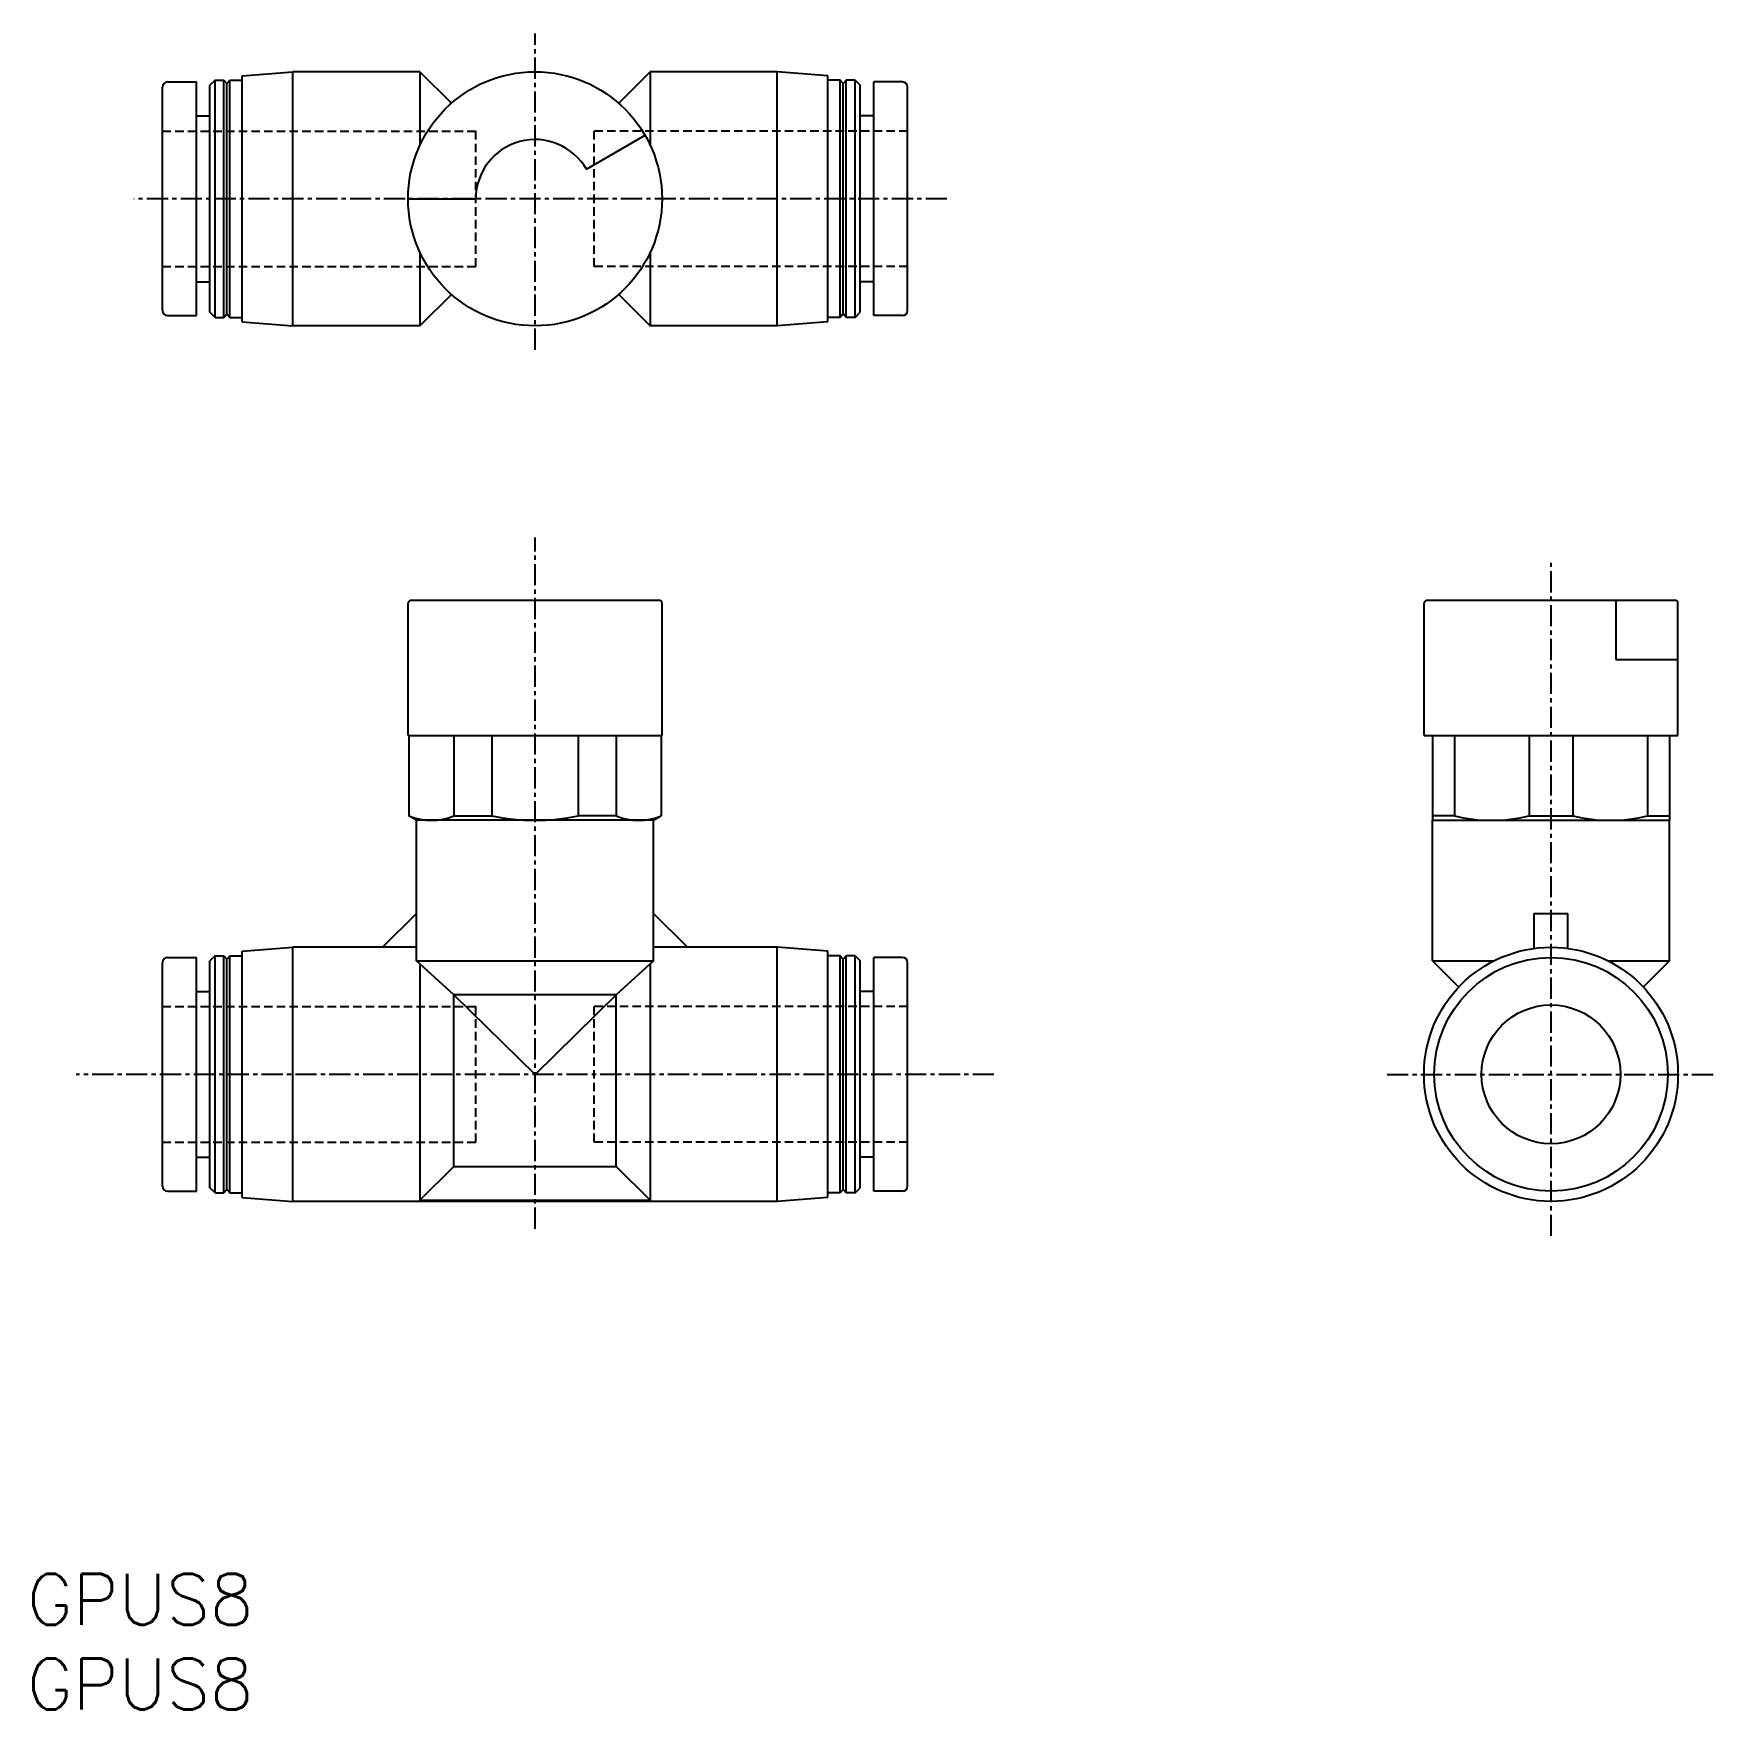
# Model space of a CAD drawing. Extents: x 0.4 to 99.6, y 0 to 99.
import ezdxf

# ---------------------------------------------------------------- set-up
doc = ezdxf.new("R2010")
doc.units = 0
doc.linetypes.add('CENTER', pattern=[2, 1.25, -0.25, 0.25, -0.25])
doc.linetypes.add('DASHED', pattern=[0.75, 0.5, -0.25])
doc.layers.get('0').update_dxf_attribs({"linetype": 'CONTINUOUS'})
doc.layers.add('CENTER', color=1, linetype='CENTER')
doc.styles.get("Standard").update_dxf_attribs({"font": 'txt.shx'})

# ---------------------------------------------------------------- blocks, each defined once
blk = doc.blocks.new('*U6')
at = {"color": 7, "linetype": 'CONTINUOUS'}
blk.add_text('GPUS8', height=3, dxfattribs=at).set_placement((0, 0))
blk = doc.blocks.new('*U7')
at = {"color": 7, "linetype": 'CONTINUOUS'}
blk.add_text('GPUS8', height=3, dxfattribs=at).set_placement((0, 5))

msp = doc.modelspace()

# ---------------------------------------------------------------- linework, layer by layer
at = {"color": 7, "linetype": 'CONTINUOUS'}
for p, q in [((12.699988, 81.934322), (12.699988, 96.465678)), ((12.699992, 96.465679), (15.700006, 96.700007)), ((23.199989, 96.7), (15.699988, 96.7)), ((15.699988, 81.7), (15.699988, 96.7)), ((23.199989, 96.7), (23.199989, 92.363834)), ((23.19999, 96.7), (25.058256, 94.841735)), ((34.941744, 94.84173), (36.800014, 96.7)), ((44.299997, 96.7), (36.800011, 96.7)), ((36.800011, 96.7), (36.800011, 92.363834)), ((44.299997, 81.7), (44.299997, 96.7)), ((47.299999, 96.465673), (44.300011, 96.699999)), ((47.299997, 81.95), (47.299997, 96.465678)), ((7.999991, 82.599994), (7.999991, 95.800006)), ((8.299986, 96.099994), (9.999991, 96.099994)), ((9.999991, 82.300006), (9.999991, 96.099994)), ((11.099986, 96.2), (10.799986, 95.900001)), ((10.799986, 82.500003), (10.799986, 95.899997)), ((11.099989, 82.2), (11.099989, 96.2)), ((11.099989, 96.2), (11.624991, 96.2)), ((11.624989, 96.199997), (11.799984, 96.000002)), ((11.624991, 82.2), (11.624991, 96.2)), ((11.799981, 95.999998), (11.974982, 96.199999)), ((11.799986, 82.399997), (11.799986, 96.000003)), ((11.974989, 96.2), (12.699988, 96.2)), ((11.974989, 82.2), (11.974989, 96.2)), ((48.025011, 96.2), (47.300012, 96.2)), ((48.025011, 82.2), (48.025011, 96.2)), ((48.200014, 95.999997), (48.025014, 96.199998)), ((48.200014, 82.399997), (48.200014, 96.000003)), ((48.375011, 96.2), (48.200016, 96.000005)), ((48.900011, 96.2), (48.375009, 96.2)), ((48.375009, 82.2), (48.375009, 96.2)), ((48.900011, 82.2), (48.900011, 96.2)), ((48.900016, 96.200003), (49.200016, 95.900004)), ((49.200014, 82.500003), (49.200014, 95.899997)), ((50.000009, 82.300006), (50.000009, 96.099994)), ((51.700014, 96.099994), (50.000009, 96.099994)), ((52.000009, 82.599994), (52.000009, 95.800006)), ((9.999991, 94.099994), (10.799986, 94.099994)), ((50.000009, 94.099994), (49.200014, 94.099994)), ((33.031082, 90.950003), (36.49519, 92.950007)), ((22.5, 89.2), (26.5, 89.2)), ((23.199989, 86.036166), (23.199989, 81.7)), ((36.800011, 86.036166), (36.800011, 81.7)), ((9.999991, 84.300006), (10.799986, 84.300006)), ((23.199986, 81.699999), (25.058257, 83.558269)), ((34.941743, 83.558265), (36.80001, 81.699999)), ((50.000009, 84.300006), (49.200014, 84.300006)), ((11.099984, 82.200003), (10.79999, 82.499997)), ((11.624989, 82.199995), (11.79999, 82.399996)), ((11.799984, 82.399998), (11.97498, 82.200003)), ((48.200008, 82.399997), (48.025013, 82.200002)), ((48.375005, 82.199991), (48.200006, 82.399992)), ((48.900016, 82.200006), (49.20001, 82.5)), ((8.299986, 82.300006), (9.999991, 82.300006)), ((11.099989, 82.2), (11.624991, 82.2)), ((11.974989, 82.2), (12.699988, 82.2)), ((12.699988, 81.934324), (15.700005, 81.699996)), ((23.199989, 81.7), (15.699988, 81.7)), ((44.299997, 81.7), (36.800011, 81.7)), ((47.299995, 81.934329), (44.300008, 81.700004)), ((48.025011, 82.2), (47.300012, 82.2)), ((48.900011, 82.2), (48.375009, 82.2)), ((51.700014, 82.300006), (50.000009, 82.300006)), ((22.7, 65.500007), (37.3, 65.500007)), ((82.699997, 65.500007), (97.3, 65.500007)), ((93.825, 65.500007), (93.825, 62.000007)), ((22.5, 57.499999), (22.5, 65.300007)), ((37.5, 57.499999), (37.5, 65.300007)), ((82.5, 57.499999), (82.5, 65.299995)), ((97.5, 57.499999), (97.5, 65.299995)), ((93.825, 62.000007), (97.5, 62.000007)), ((22.5, 57.499999), (37.5, 57.499999)), ((22.550003, 57.499999), (22.550003, 52.759811)), ((25.21283, 57.499999), (25.21283, 52.759811)), ((27.449997, 57.499999), (27.449997, 52.759811)), ((32.550003, 57.499999), (32.550003, 52.759811)), ((34.78717, 57.499999), (34.78717, 52.759811)), ((37.449997, 57.499999), (37.449997, 52.759811)), ((82.5, 57.499999), (97.5, 57.499999)), ((83, 57.499999), (83, 52.499999)), ((84.291641, 57.499999), (84.291641, 52.759811)), ((88.708359, 57.499999), (88.708359, 52.759811)), ((91.29164, 57.499999), (91.29164, 52.759811)), ((95.70836, 57.499999), (95.70836, 52.759811)), ((97, 57.499999), (97, 52.499999)), ((22.99999, 52.500011), (22.550011, 52.759807)), ((25.21283, 52.759811), (27.449997, 52.759811)), ((34.78717, 52.759811), (32.550003, 52.759811)), ((37, 52.499992), (37.450006, 52.759803)), ((84.291641, 52.759811), (83, 52.759811)), ((88.708359, 52.759811), (91.29164, 52.759811)), ((95.70836, 52.759811), (97, 52.759811)), ((23, 44.200001), (23, 52.499999)), ((37, 52.499999), (23, 52.499999)), ((37, 44.200001), (37, 52.499999)), ((83, 52.499999), (97, 52.499999)), ((83, 44.200001), (83, 52.499999)), ((97, 44.200001), (97, 52.499999)), ((23.000003, 46.999999), (21.000001, 44.999997)), ((38.999999, 44.999996), (36.999996, 46.999999)), ((89, 46.999996), (91, 46.999996)), ((89, 44.933033), (89, 46.999996)), ((91, 44.933033), (91, 46.999996)), ((12.699988, 30.234325), (12.699988, 44.765675)), ((12.69999, 44.765676), (15.700004, 45.000004)), ((23, 45), (15.699988, 45)), ((15.699988, 30), (15.699988, 45)), ((44.299997, 45), (37, 45)), ((44.299997, 30), (44.299997, 45)), ((47.299999, 44.765674), (44.300013, 45)), ((47.299997, 30.25), (47.299997, 44.765675)), ((7.999991, 30.900006), (7.999991, 44.099994)), ((8.299991, 44.399994), (9.999991, 44.399994)), ((9.999991, 30.600006), (9.999991, 44.399994)), ((11.099986, 44.500001), (10.799986, 44.200002)), ((10.799986, 30.800003), (10.799986, 44.199997)), ((11.099989, 30.5), (11.099989, 44.5)), ((11.099989, 44.5), (11.624991, 44.5)), ((11.624989, 44.499997), (11.799984, 44.300002)), ((11.624991, 30.5), (11.624991, 44.5)), ((11.799982, 44.300002), (11.974982, 44.500002)), ((11.799986, 30.699997), (11.799986, 44.300003)), ((11.974989, 44.5), (12.699988, 44.5)), ((11.974989, 30.5), (11.974989, 44.5)), ((23, 44.200001), (37, 44.200001)), ((25.199987, 42.199999), (23, 44.199999)), ((23.199989, 44.018192), (23.199989, 30)), ((36.999997, 44.199998), (34.800014, 42.200002)), ((36.800011, 44.018192), (36.800011, 30)), ((48.025011, 44.5), (47.300012, 44.5)), ((48.025011, 30.5), (48.025011, 44.5)), ((48.200018, 44.3), (48.025016, 44.500001)), ((48.200014, 30.699997), (48.200014, 44.300003)), ((48.375011, 44.5), (48.200016, 44.300004)), ((48.900011, 44.5), (48.375009, 44.5)), ((48.375009, 30.5), (48.375009, 44.5)), ((48.900011, 30.5), (48.900011, 44.5)), ((48.900016, 44.500003), (49.200016, 44.200004)), ((49.200014, 30.800003), (49.200014, 44.199997)), ((50.000009, 30.600006), (50.000009, 44.399994)), ((51.700014, 44.399994), (50.000009, 44.399994)), ((52.000009, 30.899994), (52.000009, 44.100006)), ((83, 44.200003), (84.548822, 42.651181)), ((83, 44.200001), (86.629539, 44.200001)), ((93.37046, 44.200001), (97, 44.200001)), ((95.45118, 42.651178), (97, 44.199997)), ((9.999991, 42.399994), (10.799986, 42.399994)), ((25.199986, 42.199999), (29.999998, 37.499999)), ((34.800011, 42.200001), (25.199989, 42.200001)), ((25.199989, 32.066965), (25.199989, 42.200001)), ((34.800013, 42.199998), (30, 37.499998)), ((34.800011, 32.066965), (34.800011, 42.200001)), ((50.000009, 42.399994), (49.200014, 42.399994)), ((9.999991, 32.600006), (10.799986, 32.600006)), ((23.199989, 30.066967), (25.199989, 32.066966)), ((25.199989, 32.066965), (34.800011, 32.066965)), ((36.800013, 30.066967), (34.800013, 32.066966)), ((50.000009, 32.600006), (49.200014, 32.600006)), ((11.099984, 30.500003), (10.79999, 30.799996)), ((48.900014, 30.500004), (49.200008, 30.799998)), ((8.299991, 30.600006), (9.999991, 30.600006)), ((11.099989, 30.5), (11.624991, 30.5)), ((11.624989, 30.499995), (11.79999, 30.699996)), ((11.799988, 30.7), (11.974984, 30.500005)), ((11.974989, 30.5), (12.699988, 30.5)), ((12.699988, 30.234325), (15.700006, 29.999997)), ((44.299997, 30), (15.699988, 30)), ((23.199989, 30.066965), (36.800011, 30.066965)), ((47.299997, 30.234327), (44.30001, 30.000001)), ((48.025011, 30.5), (47.300012, 30.5)), ((48.20001, 30.7), (48.025014, 30.500005)), ((48.375009, 30.499993), (48.200008, 30.699994)), ((48.900011, 30.5), (48.375009, 30.5)), ((51.700014, 30.600006), (50.000009, 30.600006))]:
    msp.add_line(p, q, dxfattribs=at)
at = {"color": 3, "linetype": 'DASHED'}
for p, q in [((7.999991, 93.2), (26.499989, 93.2)), ((26.499989, 85.2), (26.499989, 93.2)), ((52.000009, 93.2), (33.500011, 93.2)), ((33.500011, 85.2), (33.500011, 93.2)), ((7.999991, 85.2), (26.499989, 85.2)), ((52.000009, 85.2), (33.500011, 85.2)), ((7.999991, 41.5), (26.499989, 41.5)), ((26.499989, 33.5), (26.499989, 41.5)), ((52.000009, 41.5), (33.500011, 41.5)), ((33.500011, 33.5), (33.500011, 41.5)), ((7.999991, 33.5), (26.499989, 33.5)), ((52.000009, 33.5), (33.500011, 33.5))]:
    msp.add_line(p, q, dxfattribs=at)
at = {"color": 7, "linetype": 'CONTINUOUS'}
for centre, radius in [((30, 89.2), 7.5), ((90, 37.5), 7.5), ((90, 37.5), 6.899994), ((90, 37.5), 4.1)]:
    msp.add_circle(centre, radius, dxfattribs=at)
for centre, radius, start, end in [((8.299986, 95.800006), 0.3, 90, 180), ((51.700014, 95.800006), 0.3, 0, 90), ((30, 89.2), 3.5, 30.000001, 180.00001), ((8.299986, 82.599994), 0.3, 180, 270), ((51.700014, 82.599994), 0.3, 270, 0), ((22.7, 65.300007), 0.2, 90, 180), ((37.3, 65.300007), 0.2, 0, 90), ((82.699997, 65.299995), 0.2, 90, 180), ((97.3, 65.299995), 0.2, 0, 90), ((23.881409, 56.041381), 3.541381, 247.91645, 292.08355), ((30, 65.143974), 12.64397, 258.36495, 281.63505), ((36.118591, 56.041381), 3.541381, 247.91645, 292.08355), ((86.5, 62.015449), 9.515454, 256.58033, 283.41967), ((93.5, 62.015449), 9.515454, 256.58033, 283.41967), ((8.299991, 44.099994), 0.3, 90, 180), ((51.700014, 44.100006), 0.3, 0, 90), ((8.299991, 30.900006), 0.3, 180, 270), ((51.700014, 30.899994), 0.3, 270, 0)]:
    msp.add_arc(centre, radius, start, end, dxfattribs=at)
at = {"layer": 'CENTER', "color": 1, "linetype": 'CENTER'}
for p, q in [((30, 80.289272), (30, 98.954532)), ((54.324118, 89.2), (6.312806, 89.2)), ((30, 28.381699), (30, 69.2)), ((90, 27.959991), (90, 67.854083)), ((57.099998, 37.5), (2.899986, 37.5)), ((80.321579, 37.5), (99.59092, 37.5))]:
    msp.add_line(p, q, dxfattribs=at)

# ---------------------------------------------------------------- block references
at = {"color": 7, "linetype": 'CONTINUOUS'}
for name in ['*U7', '*U6']:
    msp.add_blockref(name, (0, 0), dxfattribs=at)

doc.saveas('drawing.dxf')
